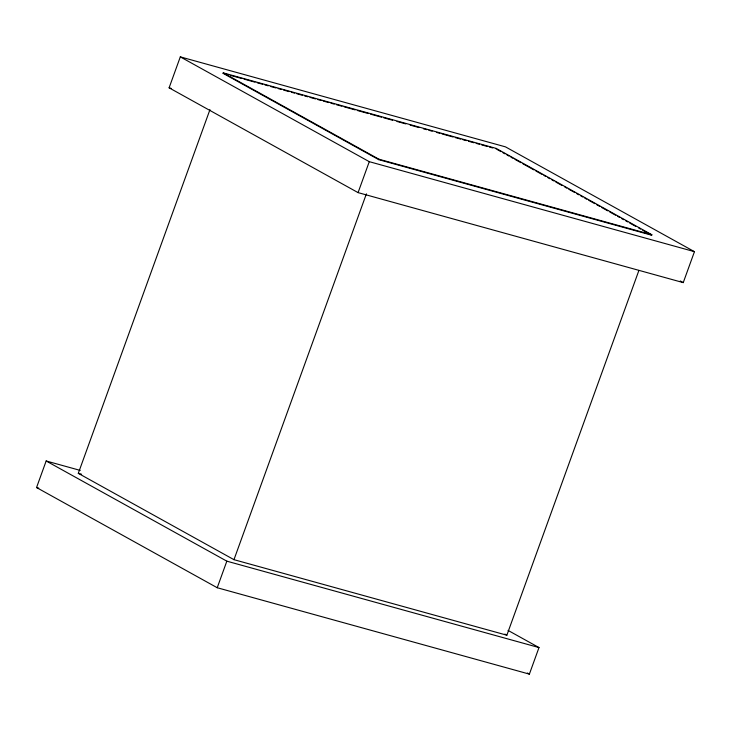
<?xml version="1.0" encoding="UTF-8"?>
<svg xmlns="http://www.w3.org/2000/svg" width="731" height="731" viewBox="0 0 731 731"><rect width="100%" height="100%" fill="white"/><g stroke="black" fill="none" stroke-linecap="round" stroke-linejoin="round"><path stroke-width="1.1" d="M169.108 87.821L180.31 56.872L505.487 146.867L694.45 251.665L683.247 282.614L358.071 192.619L169.108 87.821L171.301 88.433M508.054 630.405L538.994 647.565L529.381 674.128L217.226 587.733L36.55 487.54L46.163 460.978L80.236 470.408M638.903 270.433L506.857 635.202L233.966 559.672L78.299 473.341L209.952 109.65M223.101 73.347L223.266 72.881L496.157 148.402L651.824 234.733L651.659 235.199L378.768 159.669L223.101 73.347L228.602 74.864M358.071 192.619L369.274 161.67L180.31 56.872M217.226 587.733L226.838 561.17L46.163 460.978M233.966 559.672L366.395 193.834M378.768 159.669L378.932 159.212L223.266 72.881M495.993 148.868L496.157 148.402M230.804 75.476L241.806 78.519M244.008 79.131L255.009 82.174M257.211 82.786L262.712 84.303M264.914 84.915L268.213 85.829M270.415 86.441L275.916 87.958M278.118 88.57L281.417 89.484M283.619 90.096L289.12 91.613M291.322 92.225L294.62 93.139M296.823 93.751L302.323 95.268M304.525 95.88L307.833 96.794M310.026 97.406L315.536 98.923M317.729 99.535L321.037 100.449M323.239 101.052L328.74 102.578M330.933 103.19L334.241 104.104M336.443 104.707L341.944 106.233M344.146 106.845L355.147 109.888M357.349 110.5L368.351 113.543M370.553 114.155L381.555 117.198M383.757 117.81L392.556 120.24M396.96 121.456L405.76 123.895M410.164 125.111L418.964 127.55M423.368 128.766L426.666 129.679M428.869 130.292L432.167 131.205M436.571 132.421L439.87 133.334M442.072 133.947L453.074 136.989M455.276 137.602L460.777 139.128M462.979 139.731L466.287 140.644M468.48 141.257L473.99 142.773M476.183 143.386L479.49 144.299M481.692 144.912L487.193 146.428M489.386 147.041L492.694 147.954M378.932 159.212L651.824 234.733M369.274 161.67L694.45 251.665M78.299 473.341L81.607 474.255M36.55 487.54L38.752 488.144M226.838 561.17L538.994 647.565M496.989 149.426L500.982 151.637M502.974 152.742L504.975 153.848M506.967 154.954L508.968 156.059M510.96 157.165L512.952 158.28M514.953 159.385L520.938 162.702M522.939 163.808L533.913 169.894M535.905 171.008L541.89 174.325M543.891 175.431L545.883 176.536M547.885 177.642L549.876 178.748M551.868 179.853L553.87 180.968M555.862 182.074L561.847 185.391M564.844 187.054L566.845 188.159M568.837 189.265L574.822 192.582M576.823 193.697L578.815 194.802M580.807 195.908L582.808 197.014M584.8 198.119L586.801 199.225M588.793 200.331L594.778 203.657M596.779 204.762L599.767 206.416M601.768 207.531L607.753 210.848M609.745 211.953L615.73 215.27M617.732 216.385L619.724 217.491M621.725 218.596L623.717 219.702M625.718 220.808L627.71 221.913M629.702 223.019L635.696 226.345M638.684 227.999L640.685 229.105M642.677 230.219L651.659 235.199M680.259 280.96L683.247 282.614M504.865 634.088L506.857 635.202M527.389 673.023L529.381 674.128"/></g></svg>
